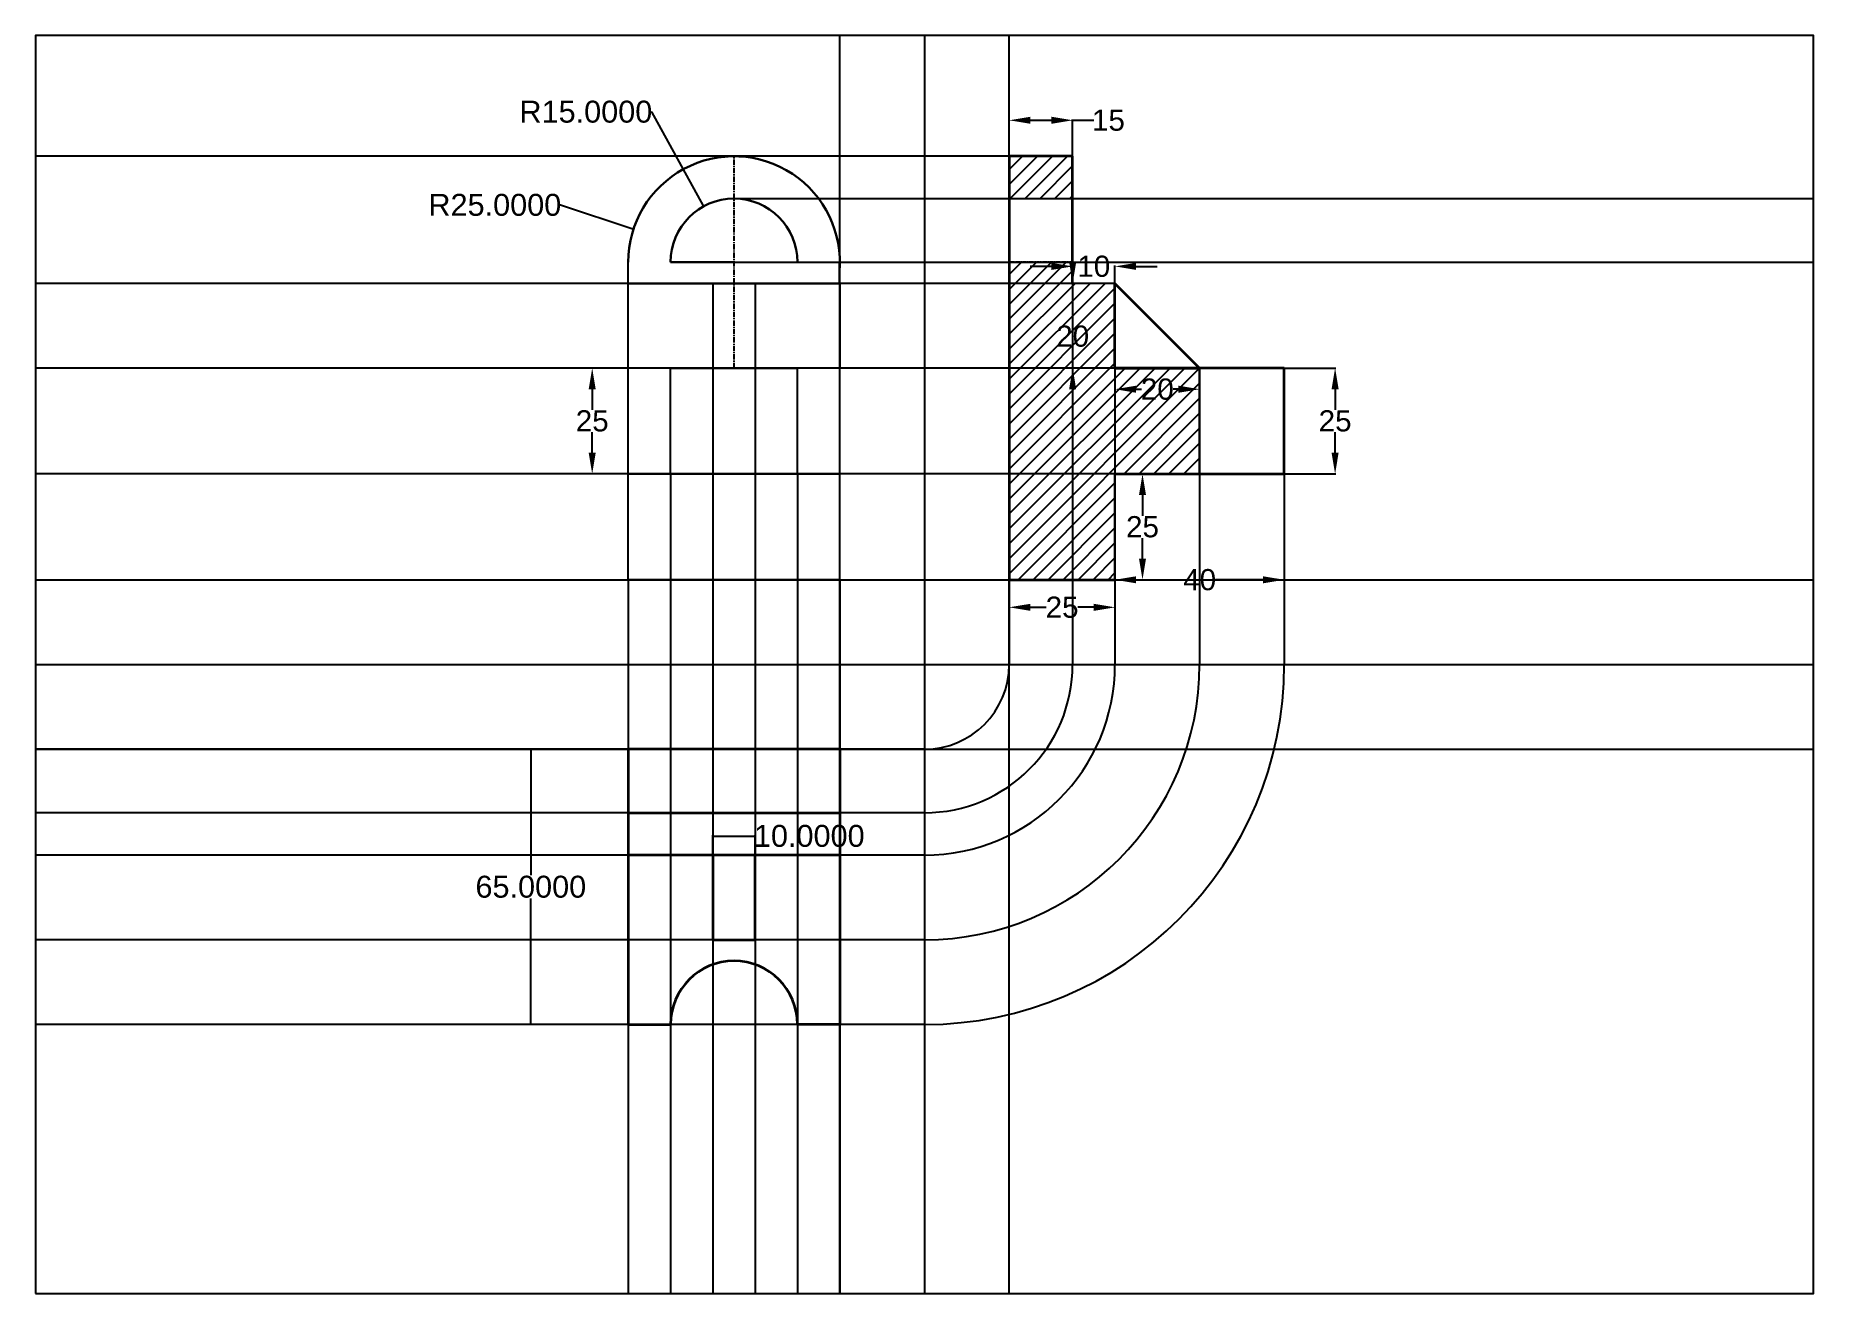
# Model space of a CAD drawing. Header units: millimetres. Extents: x 0 to 420, y 0 to 297.
import ezdxf

# ---------------------------------------------------------------- set-up
doc = ezdxf.new("R2010")
doc.units = ezdxf.units.MM
doc.header["$MEASUREMENT"] = 0
doc.header["$PDMODE"] = 35
doc.header["$PDSIZE"] = 3
doc.linetypes.add('CENTER', pattern=[2, 1.25, -0.25, 0.25, -0.25])
doc.linetypes.add('HIDDEN', pattern=[0.375, 0.25, -0.125])
for name, color, linetype in [('CENTER', 7, 'CENTER'), ('DIMENSION', 4, 'Continuous'), ('PROJECTION', 2, 'Continuous')]:
    doc.layers.add(name, color=color, linetype=linetype)
doc.layers.add('HIDDEN', color=7, linetype='HIDDEN', lineweight=30)
doc.layers.add('OBJECT', color=7, linetype='Continuous', lineweight=35)
doc.styles.get("Standard").update_dxf_attribs({"font": 'arial.ttf'})
doc.dimstyles.new('Annotative', dxfattribs={"dimscale": 0, "dimtxt": 5.18, "dimasz": 0.18, "dimexe": 0.18, "dimexo": 0.0625, "dimgap": 0.09, "dimtad": 0, "dimtih": 1, "dimtoh": 1, "dimdec": 4, "dimzin": 0, "dimdsep": 46, "dimtxsty": 'Standard', "dimcen": 0.09, "dimclrd": 2, "dimclre": 4, "dimadec": 0, "dimazin": 0, "dimtfac": 1, "dimtdec": 4, "dimtofl": 0, "dimtmove": 0, "dimatfit": 3, "dimfxl": 1, "dimtolj": 1, "dimtzin": 0, "dimarcsym": 0})
doc.dimstyles.get("Standard").update_dxf_attribs({"dimtxt": 5, "dimasz": 5, "dimexe": 0.18, "dimexo": 0.0625, "dimgap": 0.09, "dimtad": 0, "dimtih": 1, "dimtoh": 1, "dimdec": 0, "dimzin": 0, "dimdsep": 46, "dimtxsty": 'Standard', "dimcen": 0.09, "dimclrd": 256, "dimclre": 256, "dimadec": 0, "dimazin": 0, "dimtfac": 1, "dimtdec": 0, "dimtofl": 0, "dimtmove": 0, "dimatfit": 3, "dimfxl": 1, "dimtolj": 1, "dimtzin": 0, "dimlwd": -1, "dimarcsym": 0})

# ---------------------------------------------------------------- blocks, each defined once
blk = doc.blocks.new('*D16')
at = {"layer": 'Defpoints', "color": 0, "linetype": 'ByBlock', "lineweight": -2, "transparency": 16777216}
for p in [(230, 168.5), (255, 168.5), (255, 162)]:
    blk.add_point(p, dxfattribs=at)
at = {"layer": 'DIMENSION', "linetype": 'ByBlock', "lineweight": -2, "transparency": 16777216}
for p, q in [((230, 168.44), (230, 161.82)), ((255, 168.44), (255, 161.82))]:
    blk.add_line(p, q, dxfattribs=at)
at = {"layer": 'DIMENSION', "transparency": 16777216}
for p, q in [((235, 162), (238.77, 162)), ((250, 162), (246.23, 162))]:
    blk.add_line(p, q, dxfattribs=at)
at = {"layer": 'DIMENSION', "linetype": 'ByBlock', "lineweight": -2, "transparency": 16777216}
for points in [[(235, 162.83), (235, 161.17), (230, 162)], [(250, 162.83), (250, 161.17), (255, 162)]]:
    blk.add_solid(points, dxfattribs=at)
at = {"layer": 'DIMENSION', "color": 0, "linetype": 'ByBlock', "lineweight": -2, "transparency": 16777216, "insert": (242.5, 162), "char_height": 5, "attachment_point": 5}
blk.add_mtext('\\A1;25', dxfattribs=at)
blk = doc.blocks.new('*D17')
at = {"layer": 'Defpoints', "color": 0, "linetype": 'ByBlock', "lineweight": -2, "transparency": 16777216}
for p in [(255, 193.5), (261.5, 193.5), (255, 168.5)]:
    blk.add_point(p, dxfattribs=at)
at = {"layer": 'DIMENSION', "linetype": 'ByBlock', "lineweight": -2, "transparency": 16777216}
for p, q in [((255.06, 193.5), (261.68, 193.5)), ((255.06, 168.5), (261.68, 168.5))]:
    blk.add_line(p, q, dxfattribs=at)
at = {"layer": 'DIMENSION', "transparency": 16777216}
for p, q in [((261.5, 188.5), (261.5, 183.64)), ((261.5, 173.5), (261.5, 178.36))]:
    blk.add_line(p, q, dxfattribs=at)
at = {"layer": 'DIMENSION', "linetype": 'ByBlock', "lineweight": -2, "transparency": 16777216}
for points in [[(260.67, 188.5), (262.33, 188.5), (261.5, 193.5)], [(260.67, 173.5), (262.33, 173.5), (261.5, 168.5)]]:
    blk.add_solid(points, dxfattribs=at)
at = {"layer": 'DIMENSION', "color": 0, "linetype": 'ByBlock', "lineweight": -2, "transparency": 16777216, "insert": (261.5, 181), "char_height": 5, "attachment_point": 5}
blk.add_mtext('\\A1;25', dxfattribs=at)
blk = doc.blocks.new('*D18')
at = {"layer": 'Defpoints', "color": 0, "linetype": 'ByBlock', "lineweight": -2, "transparency": 16777216}
for p in [(295, 193.5), (255, 186), (295, 168.5)]:
    blk.add_point(p, dxfattribs=at)
at = {"layer": 'DIMENSION', "linetype": 'ByBlock', "lineweight": -2, "transparency": 16777216}
for p, q in [((295, 193.44), (295, 168.32)), ((255, 185.94), (255, 168.32))]:
    blk.add_line(p, q, dxfattribs=at)
at = {"layer": 'DIMENSION', "transparency": 16777216}
for p, q in [((260, 168.5), (271.24, 168.5)), ((290, 168.5), (278.76, 168.5))]:
    blk.add_line(p, q, dxfattribs=at)
at = {"layer": 'DIMENSION', "linetype": 'ByBlock', "lineweight": -2, "transparency": 16777216}
for points in [[(260, 169.33), (260, 167.67), (255, 168.5)], [(290, 169.33), (290, 167.67), (295, 168.5)]]:
    blk.add_solid(points, dxfattribs=at)
at = {"layer": 'DIMENSION', "color": 0, "linetype": 'ByBlock', "lineweight": -2, "transparency": 16777216, "insert": (275, 168.5), "char_height": 5, "attachment_point": 5}
blk.add_mtext('\\A1;40', dxfattribs=at)
blk = doc.blocks.new('*D19')
at = {"layer": 'Defpoints', "color": 0, "linetype": 'ByBlock', "lineweight": -2, "transparency": 16777216}
for p in [(295, 218.5), (307, 218.5), (295, 193.5)]:
    blk.add_point(p, dxfattribs=at)
at = {"layer": 'DIMENSION', "linetype": 'ByBlock', "lineweight": -2, "transparency": 16777216}
for p, q in [((295.06, 218.5), (307.18, 218.5)), ((295.06, 193.5), (307.18, 193.5))]:
    blk.add_line(p, q, dxfattribs=at)
at = {"layer": 'DIMENSION', "transparency": 16777216}
for p, q in [((307, 213.5), (307, 208.64)), ((307, 198.5), (307, 203.36))]:
    blk.add_line(p, q, dxfattribs=at)
at = {"layer": 'DIMENSION', "linetype": 'ByBlock', "lineweight": -2, "transparency": 16777216}
for points in [[(306.17, 213.5), (307.83, 213.5), (307, 218.5)], [(306.17, 198.5), (307.83, 198.5), (307, 193.5)]]:
    blk.add_solid(points, dxfattribs=at)
at = {"layer": 'DIMENSION', "color": 0, "linetype": 'ByBlock', "lineweight": -2, "transparency": 16777216, "insert": (307, 206), "char_height": 5, "attachment_point": 5}
blk.add_mtext('\\A1;25', dxfattribs=at)
blk = doc.blocks.new('*D20')
at = {"layer": 'Defpoints', "color": 0, "linetype": 'ByBlock', "lineweight": -2, "transparency": 16777216}
for p in [(245, 242.5), (255, 242.5), (255, 238.5)]:
    blk.add_point(p, dxfattribs=at)
at = {"layer": 'DIMENSION', "transparency": 16777216}
for p, q in [((240, 242.5), (235, 242.5)), ((260, 242.5), (265, 242.5))]:
    blk.add_line(p, q, dxfattribs=at)
at = {"layer": 'DIMENSION', "linetype": 'ByBlock', "lineweight": -2, "transparency": 16777216}
for p, q in [((245, 242.56), (245, 242.68)), ((255, 238.56), (255, 242.68))]:
    blk.add_line(p, q, dxfattribs=at)
for points in [[(240, 243.33), (240, 241.67), (245, 242.5)], [(260, 243.33), (260, 241.67), (255, 242.5)]]:
    blk.add_solid(points, dxfattribs=at)
at = {"layer": 'DIMENSION', "color": 0, "linetype": 'ByBlock', "lineweight": -2, "transparency": 16777216, "insert": (250, 242.5), "char_height": 5, "attachment_point": 5}
blk.add_mtext('\\A1;10', dxfattribs=at)
blk = doc.blocks.new('*D21')
at = {"layer": 'Defpoints', "color": 0, "linetype": 'ByBlock', "lineweight": -2, "transparency": 16777216}
for p in [(245, 238.5), (255, 238.5), (255, 218.5)]:
    blk.add_point(p, dxfattribs=at)
at = {"layer": 'DIMENSION', "transparency": 16777216}
for p, q in [((245, 243.5), (245, 248.5)), ((245, 213.5), (245, 208.5))]:
    blk.add_line(p, q, dxfattribs=at)
at = {"layer": 'DIMENSION', "linetype": 'ByBlock', "lineweight": -2, "transparency": 16777216}
for p, q in [((254.94, 238.5), (244.82, 238.5)), ((254.94, 218.5), (244.82, 218.5))]:
    blk.add_line(p, q, dxfattribs=at)
for points in [[(244.17, 243.5), (245.83, 243.5), (245, 238.5)], [(244.17, 213.5), (245.83, 213.5), (245, 218.5)]]:
    blk.add_solid(points, dxfattribs=at)
at = {"layer": 'DIMENSION', "color": 0, "linetype": 'ByBlock', "lineweight": 35, "transparency": 16777216, "insert": (245, 226), "char_height": 5, "attachment_point": 5}
blk.add_mtext('\\A1;20', dxfattribs=at)
blk = doc.blocks.new('*D22')
at = {"layer": 'Defpoints', "color": 0, "linetype": 'ByBlock', "lineweight": -2, "transparency": 16777216}
for p in [(245, 277), (230, 268.5), (245, 268.5)]:
    blk.add_point(p, dxfattribs=at)
at = {"layer": 'PROJECTION', "linetype": 'ByBlock', "lineweight": -2, "transparency": 16777216}
for p, q in [((230, 268.56), (230, 277.18)), ((245, 268.56), (245, 277.18))]:
    blk.add_line(p, q, dxfattribs=at)
at = {"layer": 'PROJECTION', "transparency": 16777216}
for p, q in [((235, 277), (240, 277)), ((245, 277), (250, 277))]:
    blk.add_line(p, q, dxfattribs=at)
at = {"layer": 'PROJECTION', "linetype": 'ByBlock', "lineweight": -2, "transparency": 16777216}
for points in [[(235, 277.83), (235, 276.17), (230, 277)], [(240, 277.83), (240, 276.17), (245, 277)]]:
    blk.add_solid(points, dxfattribs=at)
at = {"layer": 'PROJECTION', "color": 0, "linetype": 'ByBlock', "lineweight": -2, "transparency": 16777216, "insert": (253.45, 277), "char_height": 5, "attachment_point": 5}
blk.add_mtext('\\A1;15', dxfattribs=at)
blk = doc.blocks.new('*D23')
at = {"layer": 'Defpoints', "color": 0, "linetype": 'ByBlock', "lineweight": -2, "transparency": 16777216}
for p in [(255, 218.5), (275, 218.5), (275, 213.5)]:
    blk.add_point(p, dxfattribs=at)
at = {"layer": 'DIMENSION', "linetype": 'ByBlock', "lineweight": -2, "transparency": 16777216}
for p, q in [((255, 218.44), (255, 213.32)), ((275, 218.44), (275, 213.32))]:
    blk.add_line(p, q, dxfattribs=at)
at = {"layer": 'DIMENSION', "transparency": 16777216}
for p, q in [((260, 213.5), (261.29, 213.5)), ((270, 213.5), (268.71, 213.5))]:
    blk.add_line(p, q, dxfattribs=at)
at = {"layer": 'DIMENSION', "linetype": 'ByBlock', "lineweight": -2, "transparency": 16777216}
for points in [[(260, 214.33), (260, 212.67), (255, 213.5)], [(270, 214.33), (270, 212.67), (275, 213.5)]]:
    blk.add_solid(points, dxfattribs=at)
at = {"layer": 'DIMENSION', "color": 0, "linetype": 'ByBlock', "lineweight": -2, "transparency": 16777216, "insert": (265, 213.5), "char_height": 5, "attachment_point": 5}
blk.add_mtext('\\A1;20', dxfattribs=at)
blk = doc.blocks.new('*D25')
at = {"layer": 'Defpoints', "color": 0, "linetype": 'ByBlock', "lineweight": -2, "transparency": 16777216}
for p in [(131.5, 218.5), (139.5, 218.5), (140, 193.5)]:
    blk.add_point(p, dxfattribs=at)
at = {"layer": 'DIMENSION', "linetype": 'ByBlock', "lineweight": -2, "transparency": 16777216}
for p, q in [((139.44, 218.5), (131.32, 218.5)), ((139.94, 193.5), (131.32, 193.5))]:
    blk.add_line(p, q, dxfattribs=at)
at = {"layer": 'DIMENSION', "transparency": 16777216}
for p, q in [((131.5, 213.5), (131.5, 208.64)), ((131.5, 198.5), (131.5, 203.36))]:
    blk.add_line(p, q, dxfattribs=at)
at = {"layer": 'DIMENSION', "linetype": 'ByBlock', "lineweight": -2, "transparency": 16777216}
for points in [[(130.67, 213.5), (132.33, 213.5), (131.5, 218.5)], [(130.67, 198.5), (132.33, 198.5), (131.5, 193.5)]]:
    blk.add_solid(points, dxfattribs=at)
at = {"layer": 'DIMENSION', "color": 0, "linetype": 'ByBlock', "lineweight": -2, "transparency": 16777216, "insert": (131.5, 206), "char_height": 5, "attachment_point": 5}
blk.add_mtext('\\A1;25', dxfattribs=at)
blk = doc.blocks.new('*D27')
at = {"layer": 'Defpoints', "color": 0, "lineweight": -2, "transparency": 16777216}
for p in [(141.25, 251.32), (165, 243.5)]:
    blk.add_point(p, dxfattribs=at)
at = {"layer": 'OBJECT', "color": 2, "lineweight": -2, "transparency": 16777216}
for p, q in [((123.82, 257), (124, 257)), ((124, 257), (141.08, 251.38))]:
    blk.add_line(p, q, dxfattribs=at)
at = {"layer": 'OBJECT', "color": 4, "lineweight": -2, "transparency": 16777216}
for p, q in [((164.91, 243.5), (165.09, 243.5)), ((165, 243.41), (165, 243.59))]:
    blk.add_line(p, q, dxfattribs=at)
at = {"layer": 'OBJECT', "color": 2, "lineweight": -2, "transparency": 16777216}
blk.add_solid([(141.09, 251.4), (141.07, 251.35), (141.25, 251.32)], dxfattribs=at)
at = {"layer": 'OBJECT', "color": 0, "lineweight": -2, "transparency": 16777216, "insert": (108.5, 257), "char_height": 5.18, "attachment_point": 5}
blk.add_mtext('\\A1;R25.0000', dxfattribs=at)
blk = doc.blocks.new('*D28')
at = {"layer": 'Defpoints', "color": 0, "lineweight": -2, "transparency": 16777216}
for p in [(157.78, 256.65), (165, 243.5)]:
    blk.add_point(p, dxfattribs=at)
at = {"layer": 'OBJECT', "color": 2, "lineweight": -2, "transparency": 16777216}
for p, q in [((145.32, 279), (145.5, 279)), ((145.5, 279), (157.69, 256.8))]:
    blk.add_line(p, q, dxfattribs=at)
at = {"layer": 'OBJECT', "color": 4, "lineweight": -2, "transparency": 16777216}
for p, q in [((164.91, 243.5), (165.09, 243.5)), ((165, 243.41), (165, 243.59))]:
    blk.add_line(p, q, dxfattribs=at)
at = {"layer": 'OBJECT', "color": 2, "lineweight": -2, "transparency": 16777216}
blk.add_solid([(157.72, 256.82), (157.67, 256.79), (157.78, 256.65)], dxfattribs=at)
at = {"layer": 'OBJECT', "color": 0, "lineweight": -2, "transparency": 16777216, "insert": (130, 279), "char_height": 5.18, "attachment_point": 5}
blk.add_mtext('\\A1;R15.0000', dxfattribs=at)
blk = doc.blocks.new('*D29')
at = {"layer": 'Defpoints', "color": 0, "lineweight": -2, "transparency": 16777216}
for p in [(140, 128.5), (117, 63.5), (140, 63.5)]:
    blk.add_point(p, dxfattribs=at)
at = {"layer": 'OBJECT', "color": 4, "lineweight": -2, "transparency": 16777216}
for p, q in [((139.94, 128.5), (116.82, 128.5)), ((139.94, 63.5), (116.82, 63.5))]:
    blk.add_line(p, q, dxfattribs=at)
at = {"layer": 'OBJECT', "color": 2, "lineweight": -2, "transparency": 16777216}
for p, q in [((117, 128.32), (117, 98.73)), ((117, 63.68), (117, 93.27))]:
    blk.add_line(p, q, dxfattribs=at)
for points in [[(116.97, 128.32), (117.03, 128.32), (117, 128.5)], [(116.97, 63.68), (117.03, 63.68), (117, 63.5)]]:
    blk.add_solid(points, dxfattribs=at)
at = {"layer": 'OBJECT', "color": 0, "lineweight": -2, "transparency": 16777216, "insert": (117, 96), "char_height": 5.18, "attachment_point": 5}
blk.add_mtext('\\A1;65.0000', dxfattribs=at)
blk = doc.blocks.new('*D30')
at = {"layer": 'Defpoints', "color": 0, "lineweight": -2, "transparency": 16777216}
for p in [(170, 108), (160, 103.5), (170, 103.5)]:
    blk.add_point(p, dxfattribs=at)
at = {"layer": 'OBJECT', "color": 4, "lineweight": -2, "transparency": 16777216}
for p, q in [((160, 103.56), (160, 108.18)), ((170, 103.56), (170, 108.18))]:
    blk.add_line(p, q, dxfattribs=at)
at = {"layer": 'OBJECT', "color": 2, "lineweight": -2, "transparency": 16777216}
for p, q in [((160.18, 108), (169.82, 108)), ((170, 108), (170.18, 108))]:
    blk.add_line(p, q, dxfattribs=at)
for points in [[(160.18, 108.03), (160.18, 107.97), (160, 108)], [(169.82, 108.03), (169.82, 107.97), (170, 108)]]:
    blk.add_solid(points, dxfattribs=at)
at = {"layer": 'OBJECT', "color": 0, "lineweight": -2, "transparency": 16777216, "insert": (182.78, 108), "char_height": 5.18, "attachment_point": 5}
blk.add_mtext('\\A1;10.0000', dxfattribs=at)

msp = doc.modelspace()

# ---------------------------------------------------------------- hatches: boundary and pattern name
at = {"layer": 'OBJECT', "lineweight": -2}
h = msp.add_hatch(dxfattribs=at)
h.set_pattern_fill('ANSI31', color=256, scale=20)
h.paths.add_polyline_path([(245, 268.5), (230, 268.5), (230, 258.5), (245, 258.5)])
h.paths.add_polyline_path([(255, 193.5), (275, 193.5), (275, 218.5), (255, 218.5), (255, 238.5), (245, 238.5), (245, 243.5), (230, 243.5), (230, 168.5), (255, 168.5)])

# ---------------------------------------------------------------- linework, layer by layer
msp.add_lwpolyline([(0, 0), (420, 0), (420, 297), (0, 297)], close=True)
at = {"layer": 'CENTER', "color": 2, "linetype": 'CENTER', "lineweight": -2}
msp.add_line((165, 218.5), (165, 268.5), dxfattribs=at)
at = {"layer": 'HIDDEN', "lineweight": -2}
for p, q in [((230, 258.5), (245, 258.5)), ((230, 243.5), (245, 243.5)), ((245, 243.5), (230, 243.5)), ((275, 193.5), (275, 218.5))]:
    msp.add_line(p, q, dxfattribs=at)
at = {"layer": 'OBJECT', "linetype": 'ByBlock', "lineweight": 35}
for p, q in [((245, 268.5), (230, 268.5)), ((230, 268.5), (230, 168.5)), ((245, 238.5), (245, 268.5)), ((255, 218.5), (255, 238.5)), ((275, 218.5), (255, 238.5)), ((295, 218.5), (255, 218.5)), ((255, 218.5), (275, 218.5)), ((295, 193.5), (295, 218.5)), ((255, 193.5), (295, 193.5)), ((230, 168.5), (255, 168.5))]:
    msp.add_line(p, q, dxfattribs=at)
at = {"layer": 'OBJECT', "lineweight": -2}
for p, q in [((230, 258.5), (245, 258.5)), ((165, 243.5), (150, 243.5)), ((150, 243.5), (180, 243.5)), ((230, 243.5), (245, 243.5)), ((160, 238.5), (160, 218.5)), ((170, 238.5), (170, 218.5)), ((275, 193.5), (275, 218.5)), ((190, 113.5), (190, 103.5)), ((160, 103.5), (170, 103.5))]:
    msp.add_line(p, q, dxfattribs=at)
at = {"layer": 'OBJECT', "linetype": 'ByBlock', "lineweight": -2}
for p, q in [((140, 238.5), (140, 243.5)), ((189.89515, 238.5), (189.89515, 243.5)), ((140, 218.5), (140, 238.5)), ((140, 238.5), (190, 238.5)), ((190, 238.5), (190, 218.5)), ((255, 238.5), (245, 238.5)), ((150, 218.5), (139.5, 218.5)), ((140, 193.5), (140, 218.5)), ((150, 193.5), (150, 218.5)), ((150, 218.5), (180, 218.5)), ((190, 218.5), (179.5, 218.5)), ((180, 193.5), (180, 218.5)), ((190, 193.5), (190, 218.5)), ((140, 168.5), (140, 193.5)), ((140, 193.5), (150, 193.5)), ((140, 193.5), (190, 193.5)), ((190, 168.5), (190, 193.5)), ((190, 168.5), (140, 168.5))]:
    msp.add_line(p, q, dxfattribs=at)
at = {"layer": 'OBJECT', "linetype": 'ByBlock', "lineweight": 30}
msp.add_line((255, 168.5), (255, 193.5), dxfattribs=at)
at = {"layer": 'OBJECT', "lineweight": 35}
for p, q in [((190, 128.5), (140, 128.5)), ((140, 128.5), (140, 63.5)), ((190, 128.5), (190, 63.5)), ((140, 113.5), (190, 113.5)), ((190, 103.5), (140, 103.5)), ((160, 103.5), (160, 83.5)), ((170, 83.5), (170, 103.5)), ((160, 83.5), (170, 83.5)), ((140, 63.5), (150, 63.5)), ((190, 63.5), (180, 63.5))]:
    msp.add_line(p, q, dxfattribs=at)
at = {"layer": 'OBJECT', "linetype": 'ByBlock', "lineweight": 30}
for radius, start in [(25, 354.7506145), (15, 0)]:
    msp.add_arc((165, 243.5), radius, start, 180, dxfattribs=at)
at = {"layer": 'OBJECT', "lineweight": 35}
msp.add_arc((165, 63.5), 15, 0, 180, dxfattribs=at)
at = {"layer": 'PROJECTION', "color": 3, "linetype": 'ByBlock', "lineweight": -2}
for p, q in [((190, 0), (190, 297)), ((210, 297), (210, 0)), ((230, 0), (230, 297)), ((0, 168.5), (420, 168.5)), ((0, 148.5), (420, 148.5)), ((0, 128.5), (420, 128.5))]:
    msp.add_line(p, q, dxfattribs=at)
at = {"layer": 'PROJECTION', "linetype": 'ByBlock', "lineweight": -2}
for p, q in [((230, 268.5), (0, 268.5)), ((244.82, 238.5), (0, 238.5)), ((255, 218.5), (0, 218.5)), ((255, 193.5), (0, 193.5))]:
    msp.add_line(p, q, dxfattribs=at)
at = {"layer": 'PROJECTION', "lineweight": -2}
for p, q in [((165, 258.5), (420, 258.5)), ((180, 243.5), (420, 243.5)), ((245, 238.5), (245, 148.5)), ((160, 218.5), (160, 0)), ((170, 218.5), (170, 0)), ((255, 218.5), (255, 148.5)), ((275, 218.5), (275, 148.5)), ((150, 193.5), (150, 0)), ((180, 193.5), (180, 0)), ((140, 168.5), (140, 0)), ((190, 168.5), (190, 0)), ((230, 168.5), (230, 148.5)), ((295, 168.32), (295, 148.5)), ((210, 128.5), (0, 128.5)), ((210, 113.5), (0, 113.5)), ((210, 103.5), (0, 103.5)), ((210, 83.5), (0, 83.5)), ((210, 63.5), (0, 63.5))]:
    msp.add_line(p, q, dxfattribs=at)
for radius in [20, 35, 45, 65, 85]:
    msp.add_arc((210, 148.5), radius, 270, 0, dxfattribs=at)

# ---------------------------------------------------------------- dimensions: what is measured, and where the dimension line sits
at = {"layer": 'DIMENSION', "linetype": 'ByBlock', "lineweight": 35}
dim = msp.add_linear_dim(base=(245, 238.5), p1=(255, 218.5), p2=(255, 238.5), angle=90, dimstyle='Standard', dxfattribs=at)
dim.commit()
dim.dimension.update_dxf_attribs({"geometry": '*D21', "text_midpoint": (245, 226), "dimtype": 160})
at = {"layer": 'DIMENSION', "linetype": 'ByBlock', "lineweight": -2}
for base, p1, p2, picture, middle in [((255, 242.5), (245, 242.5), (255, 238.5), '*D20', (250, 242.5)), ((295, 168.5), (255, 186), (295, 193.5), '*D18', (275, 168.5))]:
    dim = msp.add_linear_dim(base=base, p1=p1, p2=p2, dimstyle='Standard', dxfattribs=at)
    dim.commit()
    dim.dimension.update_dxf_attribs({"geometry": picture, "text_midpoint": middle, "dimtype": 160})
for base, p1, p2, picture, middle in [((131.5, 218.5), (140, 193.5), (139.5, 218.5), '*D25', (131.5, 206)), ((307, 218.5), (295, 193.5), (295, 218.5), '*D19', (307, 206)), ((261.5, 193.5), (255, 168.5), (255, 193.5), '*D17', (261.5, 181))]:
    dim = msp.add_linear_dim(base=base, p1=p1, p2=p2, angle=90, dimstyle='Standard', dxfattribs=at)
    dim.commit()
    dim.dimension.update_dxf_attribs({"geometry": picture, "text_midpoint": middle})
for base, p1, p2, picture, middle in [((275, 213.5), (255, 218.5), (275, 218.5), '*D23', (265, 213.5)), ((255, 162), (230, 168.5), (255, 168.5), '*D16', (242.5, 162))]:
    dim = msp.add_linear_dim(base=base, p1=p1, p2=p2, dimstyle='Standard', dxfattribs=at)
    dim.commit()
    dim.dimension.update_dxf_attribs({"geometry": picture, "text_midpoint": middle})
at = {"layer": 'OBJECT', "lineweight": -2}
for mpoint, picture, middle in [((157.77833, 256.64715), '*D28', (129.99564, 279)), ((141.25412, 251.31877), '*D27', (108.49564, 257))]:
    dim = msp.add_radius_dim(center=(165, 243.5), mpoint=mpoint, dimstyle='Annotative', dxfattribs=at)
    dim.commit()
    dim.dimension.update_dxf_attribs({"geometry": picture, "text_midpoint": middle, "dimtype": 164})
dim = msp.add_linear_dim(base=(117, 63.5), p1=(140, 128.5), p2=(140, 63.5), angle=90, dimstyle='Annotative', dxfattribs=at)
dim.commit()
dim.dimension.update_dxf_attribs({"geometry": '*D29', "text_midpoint": (117, 96)})
dim = msp.add_linear_dim(base=(170, 108), p1=(160, 103.5), p2=(170, 103.5), dimstyle='Annotative', dxfattribs=at)
dim.commit()
dim.dimension.update_dxf_attribs({"geometry": '*D30', "text_midpoint": (182.78186, 108)})
at = {"layer": 'PROJECTION', "linetype": 'ByBlock', "lineweight": -2}
dim = msp.add_linear_dim(base=(245, 277), p1=(230, 268.5), p2=(245, 268.5), dimstyle='Standard', dxfattribs=at)
dim.commit()
dim.dimension.update_dxf_attribs({"geometry": '*D22', "text_midpoint": (253.4546, 277)})

doc.saveas('drawing.dxf')
